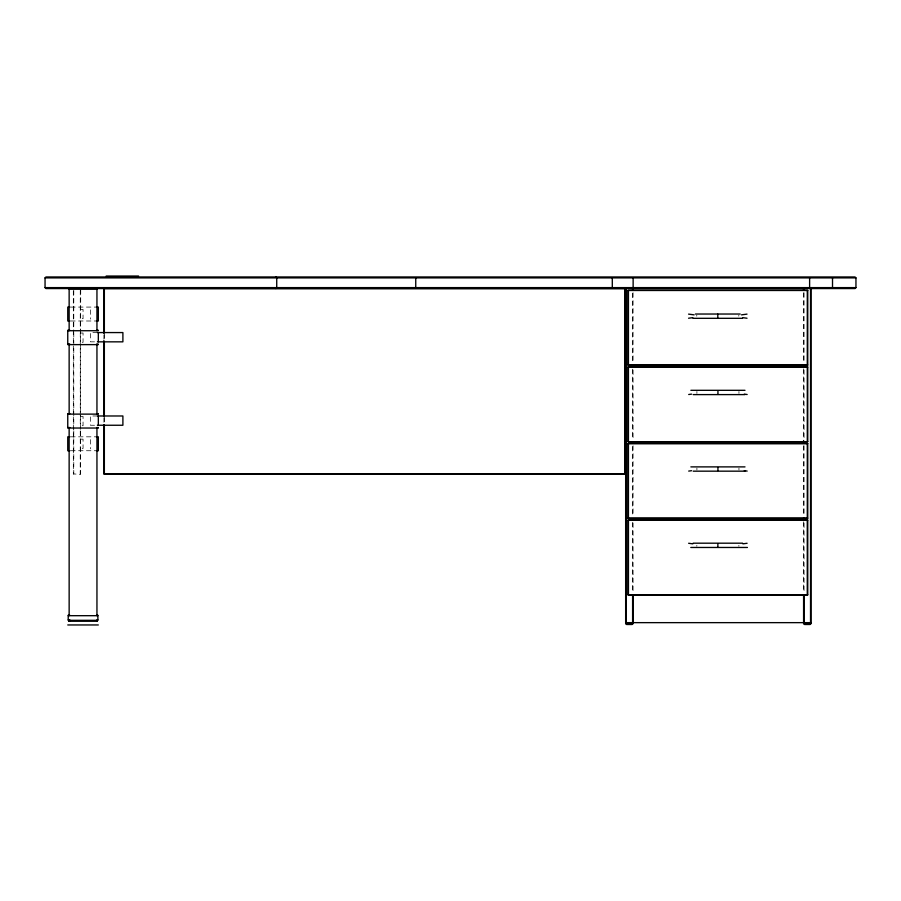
<?xml version="1.0" encoding="UTF-8"?>
<svg xmlns="http://www.w3.org/2000/svg" width="901" height="901" viewBox="0 0 901 901"><rect width="100%" height="100%" fill="white"/><g stroke="black" fill="none" stroke-linecap="round" stroke-linejoin="round"><path stroke-width="0.68" stroke-dasharray="4.5 3.38" d="M73.319 290.888L73.319 473.903L80.268 474.365L80.73 289.48M70.672 307.083L95.957 307.083M80.73 309.403L83.05 309.403L83.05 318.672L80.73 318.672M70.672 320.993L95.957 320.993M97.409 332.57L90.46 332.57L90.46 341.839L97.409 341.839M80.73 333.032L83.05 333.032L83.05 342.301L80.73 342.301M97.409 415.98L90.46 415.98L90.46 425.249L97.409 425.249M80.73 416.442L83.05 416.442L83.05 425.711L80.73 425.711M70.672 436.827L95.957 436.827M80.73 439.147L83.05 439.147L83.05 448.416L80.73 448.416M70.672 450.737L95.957 450.737M804.052 292.757L804.052 362.945M804.052 369.973L804.052 438.753M804.052 445.77L804.052 515.958M804.052 522.974L804.052 591.766M803.591 292.757L803.591 362.945M803.591 368.971L803.591 439.114M803.591 445.77L803.591 516.273M803.591 521.893L803.591 592.036M738.955 391.485L738.955 393.433M738.955 468.058L738.955 470.007M738.82 315.204L738.82 316.172M738.888 545.33L738.888 546.299M696.912 391.485L696.912 393.433M696.912 468.058L696.912 470.007M696.777 315.204L696.777 316.172M696.845 545.33L696.845 546.299M633.065 292.757L633.065 362.945M633.065 369.973L633.065 438.753M633.065 445.77L633.065 515.958M633.065 522.974L633.065 591.766M632.603 293.23L632.603 362.112M632.603 369.14L632.603 439.429M632.603 446.457L632.603 515.338M632.603 522.366L632.603 592.655M104.358 333.899L104.358 339.7M104.358 417.298L104.358 424.168M103.897 334.89L103.897 339.103M103.897 417.737L103.897 423.346M90.46 309.865L90.46 319.134M90.46 439.609L90.46 448.878M80.268 290.415L80.268 331.14M80.268 332.548L80.268 429.428M80.268 430.836L80.268 474.365M73.781 290.415L73.781 331.14M73.781 332.548L73.781 429.428M73.781 430.836L73.781 474.365"/><path stroke-width="1.35" d="M717.793 314.122L717.804 317.738M45.05 277.891L45.974 276.967L855.004 276.967L855.95 277.891L855.95 287.622L855.004 288.557L45.974 288.557L45.05 287.622L45.05 277.891L855.95 277.891M275.807 288.557L276.731 287.622L276.731 277.891L275.807 276.967M103.897 424.754L103.897 473.903L625.193 473.903L625.193 288.557L103.897 288.557L103.897 333.483M627.974 365.119L807.758 365.119L807.758 290.404L627.974 290.404L627.974 365.119L807.758 365.119M627.974 441.693L807.758 441.693L807.758 366.977L627.974 366.977L627.974 441.693L807.758 441.693M627.974 290.404L807.758 290.404M627.974 518.266L807.758 518.266L807.758 443.551L627.974 443.551L627.974 518.266L807.758 518.266M627.974 366.977L807.758 366.977M627.974 594.84L807.758 594.84L807.758 520.125L627.974 520.125L627.974 594.84L807.758 594.84M627.974 443.551L807.758 443.551M633.065 594.84L633.065 623.571L632.142 624.494L626.578 624.494L625.654 623.571L625.654 288.557M627.974 520.125L807.758 520.125M811.463 289.018L811.001 288.557L811.001 623.571L810.078 624.494L804.514 624.494L803.591 623.571L803.591 594.84M688.567 318.233L692.779 317.67M741.478 314.854L747.019 314.122M688.702 394.514L691.585 394.131M688.702 471.088L691.585 470.705M742.886 543.832L747.098 543.269M106.16 276.044L138.585 276.044M45.05 287.622L855.95 287.622M69.152 289.018L96.948 289.018M69.828 307.083L67.755 307.083L67.755 320.993L69.828 320.993M96.835 307.083L98.333 307.083L98.333 320.993L96.835 320.993M695.426 314.032L740.172 314.032M693.06 318.312L742.537 318.312M69.828 330.25L67.755 330.25L67.755 344.621L98.333 344.621M96.835 330.25L98.333 330.25M67.755 330.723L98.333 330.723M97.409 332.57L122.896 332.57L122.896 341.839L97.409 341.839M67.755 344.159L69.828 344.159M96.835 344.159L98.333 344.159M690.864 390.313L745.003 390.313M693.196 394.604L745.003 394.604M69.828 413.66L67.755 413.66L67.755 428.031L98.333 428.031M96.835 413.66L98.333 413.66M67.755 414.122L98.333 414.122M97.409 415.98L122.896 415.98L122.896 425.249L97.409 425.249M67.755 427.558L69.828 427.558M96.835 427.558L98.333 427.558M69.828 436.827L67.755 436.827L67.755 450.737L69.828 450.737M96.835 436.827L98.333 436.827L98.333 450.737L96.835 450.737M690.864 466.887L745.003 466.887M693.196 471.167L745.003 471.167M103.897 473.903L625.193 473.903M693.128 543.19L742.604 543.19M690.797 547.47L747.425 547.47M69.828 615.225L68.217 615.225L68.228 620.327L97.871 620.327L97.871 615.225L96.835 615.225M68.228 615.687L97.871 615.687M68.217 619.865L69.828 619.865M96.835 619.865L97.871 619.865M68.645 620.789L69.828 620.789M96.835 620.789L97.421 620.789M68.645 621.251L97.421 621.251M625.654 622.647L811.001 622.647M625.654 623.571L633.065 623.571M803.591 623.571L811.001 623.571M67.755 624.956L98.333 624.956M742.818 317.67L747.019 318.233M688.567 314.122L694.108 314.854M744.282 394.131L747.154 394.514M744.282 470.705L747.154 471.088M688.634 543.269L692.846 543.832M832.513 277.891L832.513 287.622M810.54 288.557L810.54 622.647M809.616 277.891L809.616 287.622M807.296 290.865L807.296 364.657M807.296 367.439L807.296 441.231M807.296 444.013L807.296 517.805M807.273 520.598L807.273 594.356M804.052 288.557L804.052 290.404M804.052 594.84L804.052 622.647M803.591 288.557L803.591 290.404M803.591 364.759L803.591 367.563M803.591 440.521L803.591 443.326M803.591 517.681L803.591 520.485M717.939 390.899L717.939 394.019M717.939 467.473L717.939 470.592M717.872 543.776L717.872 546.884M633.133 277.891L633.133 287.622M633.065 288.557L633.065 290.404M632.603 288.557L632.603 290.404M632.603 594.84L632.603 622.647M628.436 290.865L628.436 364.657M628.436 367.439L628.436 441.231M628.436 444.013L628.436 517.805M628.447 520.598L628.447 594.356M626.116 288.557L626.116 622.647M624.731 289.018L624.731 473.442M612.297 277.891L612.297 287.622M415.744 277.891L415.744 287.622M104.358 289.018L104.358 332.57M104.358 341.839L104.358 415.98M104.358 425.249L104.358 473.442M103.897 340.51L103.897 416.33M98.333 332.57L98.333 341.839M98.333 415.98L98.333 425.249M96.948 288.557L96.948 330.723M96.948 344.159L96.948 414.122M96.948 427.558L96.948 615.687M69.14 288.557L69.152 330.723M69.14 344.159L69.152 414.122M69.14 427.558L69.152 615.687"/></g></svg>
